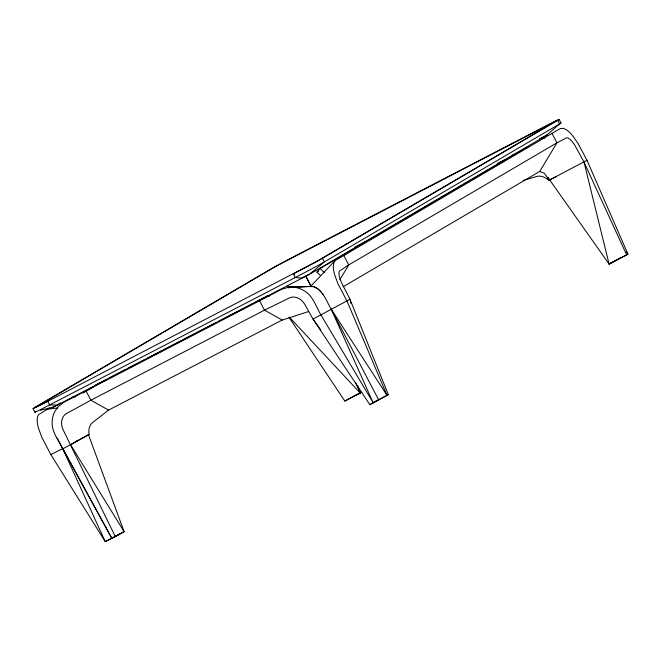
<?xml version="1.0" encoding="UTF-8"?>
<svg xmlns="http://www.w3.org/2000/svg" width="661" height="661" viewBox="0 0 661 661"><rect width="100%" height="100%" fill="white"/><g stroke="black" fill="none" stroke-linecap="round" stroke-linejoin="round"><path stroke-width="0.99" d="M512.341 156.574L512.919 154.567M339.861 279.677L348.752 264.912L556.967 142.809L566.361 137.959A11.072 3.983 62.6 0 1 568.493 138.182L571.319 140.479L574.384 144.486L583.994 162.011L626.661 254.898L609.087 264.094L547.895 177.396M343.067 286.783L539.715 171.455L556.967 142.809L552.009 133.406M626.661 254.898L627.95 254.138L586.976 160.259L577.954 143.28L572.112 135.042A25.812 9.287 62.6 0 0 566.072 129.597L563.412 128.341L560.321 128.531L335.482 260.384L334.144 261.905L333.309 266.102A25.812 9.287 62.6 0 0 334.499 274.389L338.052 283.974L346.975 301.011L387.049 395.435L369.805 404.639L313.025 319.098L304.944 304.655C302.697 300.59 298.565 297.243 293.781 297.062A11.072 10.328 59.6 0 0 289.088 298.061L264.507 310.166L90.879 400.219L66.827 413.34A11.072 10.328 59.6 0 0 63.324 416.587C60.746 420.603 61.167 425.882 63.241 430.014L115.328 536.633L105.239 541.615L50.839 454.603L41.924 437.565L38.371 427.981A25.812 9.287 62.6 0 1 37.173 419.694L37.57 416.653L38.602 414.596L49.443 408.06M320.585 275.62L316.908 272.109L320.089 268.506L528.296 146.403L527.024 147.841M310.199 286.758L334.739 261.004M40.362 410.274L53.301 407.085L52.723 407.457L54.855 406.432L310.009 274.009L324.344 261.905L559.578 123.954A25.564 0.446 -27.8 0 0 560.041 123.384M311.612 273.1L546.482 135.365L559.578 123.954L557.669 120.335A25.564 0.446 -27.8 0 0 544.441 126.656L298.83 254.047A25.564 0.446 -27.8 0 0 269.713 269.688L34.479 407.639A25.564 0.446 -27.8 0 0 47.708 401.318L316.132 261.748L556.835 120.583L276.017 266.226L35.314 407.391L48.567 400.814M308.547 311.554L282.197 320.048L108.578 410.101L92.523 422.602C89.07 425.378 88.351 430.286 89.07 434.434L62.655 448.959C58.581 440.16 51.343 431.699 52.178 421.388A25.812 24.077 59.6 0 1 55.012 411.175L57.945 406.92L63.778 402.309L281.702 289.278L288.84 287.155L312.554 286.37C322.832 289.121 326.41 301.292 331.268 309.29L378.654 399.864L369.805 404.639M88.566 434.674L70.595 444.836L124.103 531.667L115.328 536.633M539.715 171.455L544.449 173.339L549.25 180.189L586.976 160.259M361.848 392.122L344.844 401.078L289.006 317.313M305.572 276.389L309.183 274.075M310.893 272.985L313.463 271.341M546.482 135.365L547.06 134.993L539.459 138.827M54.185 406.556L55.97 405.515M57.747 404.474L60.415 402.904M82.972 393.014L94.54 386.231M302.209 278.157L295.227 277.546L293.319 273.927A25.564 0.446 -27.8 0 0 322.436 258.286L557.669 120.335M316.908 272.109L318.685 271.06M344.844 401.078L359.956 392.898M343.794 255.51L348.752 264.912L339.886 270.77A11.072 3.983 62.6 0 0 338.944 272.803L339.308 276.546L340.911 281.412L349.958 299.259L388.346 394.675L387.049 395.435L331.268 309.29L313.025 319.098L320.808 329.963M583.994 162.011L609.087 264.094L616.986 259.616M609.087 264.094L627.95 254.138L626.364 251.502M111.759 538.302L124.103 531.667L88.483 434.731L89.07 434.434M549.25 180.189L556.471 176.396M75.974 441.284L77.742 440.35M124.103 531.667L105.239 541.615L62.704 448.579L50.839 454.603M497.94 163.25L504.335 159.929M354.907 247.123L377.753 235.275M94.986 385.289L106.867 379.125M108.693 378.175L126.053 369.169M127.887 368.227L145.246 359.22M147.073 358.27L161.697 350.685M163.523 349.743L180.883 340.737M182.709 339.787L216.519 322.254M218.353 321.304L252.163 303.771M253.989 302.821L267.697 295.707L269.424 296.194M617.87 259.12L621.315 257.327M372.87 402.632L388.346 394.675M549.332 180.131L548.746 180.436C545.705 177.462 541.252 175.231 536.939 176.413L523.206 180.436M354.544 395.889L360.319 393.121L357.502 385.413M302.077 277.661L305.878 276.232L311.166 286.254M310.976 286.601L313.851 286.577L316.545 287.865A17.69 7.064 61.8 0 1 321.593 292.641M541.367 138.364L544.763 138M311.331 286.544L312.479 286.444L288.84 287.155L311.967 286.378M71.355 397.278L75.841 396.774M47.658 409.101L57.846 407.961M57.565 405.044L49.616 404.937A25.564 0.446 -27.8 0 1 36.388 411.258M291.427 287.031L294.038 287.196A25.812 24.077 59.6 0 1 304.11 290.716C313.091 295.88 316.008 306.63 320.965 314.983L373.234 402.863L331.268 309.29L349.958 299.259L350.842 303.275M282.197 320.048L264.507 310.166L259.55 300.763M108.578 410.101L90.879 400.219L85.93 390.816M320.089 268.506L324.493 272.729M289.27 317.106L360.319 393.121L355.643 382.777M322.312 293.558L323.006 294.517M559.099 119.385L561.007 123.004M548.052 177.313L549.498 180.048M322.436 258.286L324.344 261.905A25.564 0.446 -27.8 0 1 295.227 277.546L49.616 404.937L47.708 401.318M305.762 276.273L311.05 286.304M294.046 273.497L294.517 274.406M287.353 285.337L288.766 288.014M62.258 447.728L57.177 438.003M33.05 408.589L34.959 412.208M62.704 448.579L111.874 538.426L62.704 448.579"/></g></svg>
